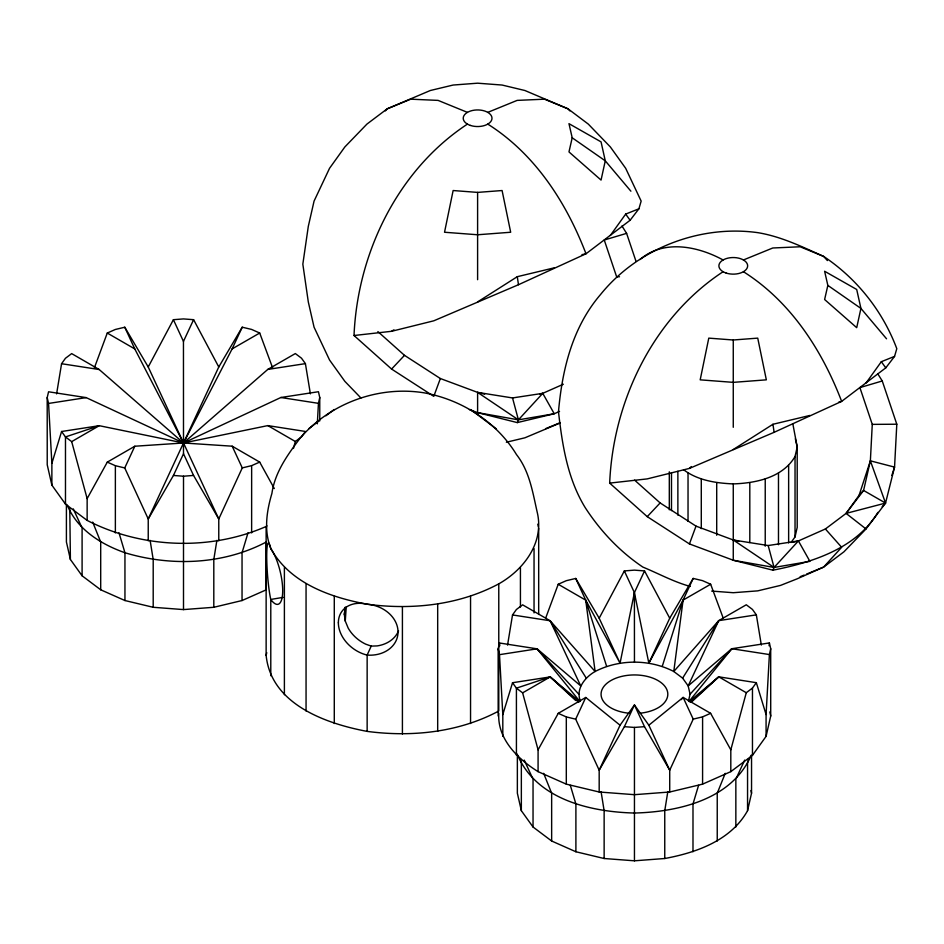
<?xml version="1.0" encoding="UTF-8"?>
<svg xmlns="http://www.w3.org/2000/svg" width="944" height="944" viewBox="0 0 944 944"><rect width="100%" height="100%" fill="white"/><g stroke="black" fill="none" stroke-linecap="round" stroke-linejoin="round"><path stroke-width="1.42" d="M115.369 532.923L115.369 465.699L107.297 462.123L87.143 498.609L87.143 520.415C141.895 548.499 210.04 551.143 266.42 526.363M183.502 543.461L183.514 476.213L193.555 475.446L218.772 518.976L218.772 540.782M251.635 532.923L251.647 465.64L259.683 462.088L274.291 488.544M566.306 784.145L566.317 716.921L558.246 713.357L538.08 749.831L538.08 771.637L566.306 784.145L599.18 792.004L634.451 794.683L669.721 792.004L702.584 784.145L730.809 771.637L752.462 755.342L766.08 736.367L770.717 716L770.705 648.729L769.395 642.947L731.801 648.729L688.176 685.887L690.064 694.206L688.483 701.132M634.451 794.683L634.451 727.435L644.504 726.668L669.721 770.198L669.721 792.004M702.584 784.145L702.596 716.862L710.62 713.322L730.809 749.831L730.809 771.637M792.689 542.304L798.412 540.936L825.386 528.982L846.095 513.394L863.595 490.455L870.368 460.837L872.268 424.375L859.901 387.606L882.251 380.975L896.8 424.222L894.558 467.115L885.543 503.081L866.014 528.959L843.936 551.815L823.628 567.096L797.161 578.825L780.546 585.398L757.737 590.861L733.264 592.714L711.658 591.074M317.314 423.832L318.447 403.336L319.756 397.507L318.447 391.725L280.852 397.507L183.502 442.984L134.827 446.229L107.297 462.123M766.08 736.367L766.08 714.561L769.395 654.558L770.705 648.729M398.545 630.828A31.152 25.217 12.8 0 1 377.163 645.908L371.204 646.109L365.658 644.138A31.152 23.494 35.7 0 1 348.183 628.102L345.268 621.046L346.247 606.862M377.883 331.58L404.492 355.345L440.364 378.532L433.792 396.338L391.583 369.057L354.024 335.509C357.493 253.24 397.66 169.955 467.433 124.112M877.92 512.356C856.09 548.665 812.241 562.459 772.935 570.188L733.264 560.24L689.439 543.933L647.242 516.651L609.671 483.104C613.14 400.834 653.307 317.55 723.092 271.719M769.089 645.755L769.395 642.947M345.268 621.046L344.324 614.461L345.138 607.252M723.246 618.202L710.655 584.242L702.537 580.643L693.179 578.424L683.078 600.113L673.78 671.491L682.618 678.146L688.176 685.887L718.726 620.645L746.279 604.785L752.427 609.411L756.345 614.851L761.336 645.071M344.324 614.461L345.303 608.113M216.884 540.381L213.804 559.509L213.804 607.287L183.502 609.588L153.199 607.287L124.95 600.537L100.701 589.788L82.093 575.793L70.399 559.485L66.41 541.986L66.41 504.344M667.821 791.603L664.753 810.731L664.753 858.509L634.451 860.81L604.136 858.509L575.899 851.759L551.65 841.01L533.041 827.015L521.348 810.707L517.359 793.208L517.359 754.114M56.605 393.884L61.572 363.723L65.443 358.283L71.673 353.611L99.191 369.529L183.502 442.984L218.772 518.976L242.266 467.905L232.189 446.193L183.502 442.984L99.25 425.697L61.584 431.502L51.873 463.339L51.873 485.145L65.478 504.12L87.143 520.415M507.553 645.106L512.521 614.945L516.392 609.517L522.622 604.833L550.14 620.751L595.109 671.491C619.299 659.042 649.59 659.042 673.78 671.491L718.726 620.645L756.345 614.851M620.055 663.184L634.403 592.631L644.54 570.919L634.392 570.141L624.338 570.919L599.18 618.202L620.055 663.184L585.728 600.148L575.722 578.448L566.258 580.702L558.223 584.265L545.632 618.202M266.763 525.513L266.137 528.227L266.137 655.384C271.011 704.224 325.727 723.611 367.145 731.388C411.785 737.276 458.642 732.461 498.774 711.021L498.774 583.864C523.495 569.916 543.886 543.26 537.525 513.619C532.829 493.228 529.808 471.528 516.474 454.56C496.497 421.756 461.451 399.56 423.927 392.798C378.343 385.518 330.247 403.253 300.145 438.11C287.649 454.737 274.893 472.271 271.907 493.429C266.55 511.483 263.789 530.54 270.786 548.594A31.152 9.735 76.6 0 1 282.704 590.637A31.152 9.735 76.6 0 1 270.786 599.452L270.786 675.751M266.137 655.384L266.763 652.67M572.194 137.789L568.972 151.925L601.057 180.08L605.269 160.822L601.057 141.883L568.972 123.664L572.194 137.789L605.269 160.822L630.899 191.195M538.08 771.637C517.772 758.988 497.205 738.999 498.786 713.286M580.407 701.132C575.415 689.002 585.02 677.249 595.109 671.491L585.728 600.148L558.223 584.265M827.841 285.395L824.619 299.519L856.704 327.674L860.928 308.428L856.704 289.478L824.619 271.258L827.841 285.395L860.928 308.428L886.546 338.802M791.037 542.505L795.037 536.935L795.037 456.53L797.208 446.972L792.925 424.304M795.037 536.935L797.208 527.377L797.208 446.972L795.344 438.783M748.474 758.882L747.554 762.929L747.554 810.707C730.986 840.479 696.424 852.644 664.753 858.509M747.554 810.707L751.542 793.208L751.542 755.566M51.873 485.145L47.224 464.778L47.2 397.625L48.557 391.784L86.164 397.613L183.502 442.984L267.825 425.602L305.396 431.455L301.514 436.836L295.33 441.497L293.442 448.459M498.172 716L498.149 648.847L499.494 643.006L537.112 648.835L580.713 685.887L550.14 620.751L512.521 614.945M730.809 749.831L746.279 692.719L752.462 688.058L756.345 682.677L718.762 676.836L689.262 701.593M354.024 335.509L391.583 331.297L433.792 320.807L518.48 284.722L586 253.783L630.12 220.259L638.911 208.789L641.153 201.096L625.671 168.292L610.355 146.945L588.289 124.089L567.981 108.808L524.899 90.506L502.09 85.043L477.605 83.19L453.132 85.043L430.322 90.506L387.241 108.808L366.933 124.089L344.855 146.945L329.55 168.292L314.069 201.096L308.299 226.395L302.835 264.155L308.299 301.915L314.069 327.214L329.55 360.018L344.855 381.352L360.915 397.979M609.671 483.104L647.242 478.891L689.439 468.401L774.127 432.317L841.647 401.377L885.779 367.853L894.558 356.395L896.8 348.69C882.758 311.154 856.963 278.633 823.628 256.402C802.282 246.844 781.042 236.437 757.737 232.649C699.445 224.53 637.507 248.673 600.514 294.552C572.347 327.379 562.176 369.635 558.482 411.749C562.294 444.99 567.415 478.573 585.197 507.612C600.36 530.953 619.724 551.567 642.888 567.096C658.629 573.563 673.78 581.952 690.241 586.425M248.036 532.77L242.042 552.747L242.042 600.537L213.804 607.287M698.584 785.325L692.99 803.969L692.99 851.759M502.81 736.367L502.81 714.561L512.533 682.724L550.199 676.919L579.628 701.604M662.251 666.393L683.078 600.113L710.655 584.242M866.014 528.959L846.095 513.394L859.111 495.258L870.368 460.837L894.558 467.115L891.82 475.493M689.439 543.933L696.011 526.127L660.139 502.94L634.604 480.13M94.188 368.337L107.274 333.043L115.31 329.48L124.773 327.226L148.232 366.98L182.876 441.65M725.24 773.325L717.239 793.231L717.239 841.01M469.392 409.578L477.605 412.634L517.288 422.593L518.409 419.844L542.753 393.341L563.32 384.232M772.935 570.188L774.068 567.45L798.412 540.936L809.905 561.35L774.068 567.45L733.264 560.24L733.264 483.894C716.012 483.186 697.592 480.402 683.527 469.675M371.204 646.109L367.145 655.089L367.145 731.388M648.847 725.216L683.126 697.415L693.215 719.127L669.721 770.198L648.847 725.216L634.451 704.967L620.055 725.216L599.18 770.198L599.18 792.004M744.663 760.097L735.848 779.225L735.848 827.015M272.804 368.337L259.706 333.02L251.588 329.421L242.23 327.202L218.772 366.98L148.232 518.976L148.232 540.782M134.827 446.229L124.738 467.941L148.232 518.976L173.436 475.457L183.502 453.745L183.455 341.409L173.401 319.697L183.443 318.919L193.603 319.686L218.772 366.98M624.338 570.919L634.403 592.631L648.847 663.184L669.721 618.202L693.179 578.424M620.055 725.216L585.764 697.463L575.687 719.163L599.18 770.198L624.385 726.679L634.451 704.967L644.504 726.668M179.69 440.789L183.502 442.984L232.13 348.891L242.23 327.202M183.455 341.409L193.603 319.686M751.294 755.094C732.202 799.568 678.335 811.934 634.451 813.032C590.555 811.934 536.688 799.568 517.595 755.094M148.232 366.98L173.401 319.697M648.847 663.184L683.078 600.113M682.618 678.146L718.726 620.645M610.355 235.445L625.671 214.099L638.911 208.789M733.264 483.894C755.932 483.163 782.659 477.617 795.037 456.53M866.014 383.052L881.318 361.705L894.558 356.395M689.096 701.368L731.801 648.729L769.395 654.558M681.238 699.646L683.126 697.415L710.62 713.322M385.341 110.896L387.241 108.808L410.734 99.179L438.087 100.394L467.433 112.371M640.044 259.529C663.49 239.151 697.958 246.195 723.092 259.966M690.064 694.206L731.801 648.729M859.111 495.258L863.595 490.455L885.543 503.081L882.168 506.704M391.583 369.057L404.492 355.345M647.242 516.651L660.139 502.94M689.439 468.401L691.315 466.56M692.188 701.416L718.762 676.836L746.279 692.719M690.241 702.242L718.762 676.836M124.773 327.226L134.78 348.926L183.502 442.984L267.777 369.423L295.33 353.563L301.49 358.189L305.408 363.629L310.387 393.849M325.892 415.797L334.188 409.507M308.7 428.741L318.848 421.048M477.605 301.915L517.288 276.686L554.258 267.836M733.264 449.521L772.935 424.281L809.905 415.443M391.583 331.297L393.931 329.834M61.584 431.502L65.478 436.93L71.685 441.627L99.25 425.697L65.478 436.93L65.478 504.12M183.502 442.984L187.301 440.789M512.533 682.724L516.415 688.164L522.622 692.849L550.199 676.919L578.684 702.277M558.246 713.357L585.764 697.463M232.13 348.891L259.706 333.02M559.544 411.407L554.258 413.755L517.288 422.593M560.04 423.018L524.899 437.804L506.362 442.24M242.042 600.537L266.302 589.788L266.302 542.009C223.138 564.713 171.183 566.671 124.95 552.747C100.961 544.251 77.337 529.631 67.272 505.182M283.2 597.351L270.786 599.452A31.152 3.316 85.7 0 1 266.715 556.193A31.152 3.316 85.7 0 1 270.786 548.594C290.068 583.239 330.282 597.387 367.145 604.219C411.785 610.107 458.642 605.293 498.774 583.864M545.797 428.588L560.146 422.711M800.134 576.725L804.052 575.12M806.66 574.046L823.628 567.096L841.647 547.284L825.386 528.982M487.777 112.371L517.135 100.394L544.487 99.179L567.981 108.808L569.869 110.896M743.435 259.966L772.782 247.989L800.134 246.773L823.628 256.402L827.416 260.579M635.985 261.276L626.604 233.369L604.254 240.012L616.621 276.769L619.5 276.757M846.095 513.394L885.543 503.081L870.368 460.837M251.647 465.64L242.266 467.905M702.596 716.862L693.215 719.127M539.897 394.014L542.753 393.341L554.258 413.755L518.409 419.844L477.605 412.634L477.605 392.385L440.364 378.532M581.941 254.668L586 253.783C566.376 202.5 534.965 153.872 487.777 124.112M838.945 401.967L841.647 401.377C822.023 350.094 790.612 301.478 743.435 271.719M51.873 463.339L48.557 403.442L86.164 397.613M267.777 369.423L305.408 363.629M502.81 714.561L499.494 654.664L537.112 648.835L578.825 694.206M512.533 397.943L518.409 419.844L477.605 392.385L512.533 397.943L542.753 393.341M696.011 526.127L733.264 539.992L768.18 545.538L798.412 540.936M477.605 192.399L502.09 190.535L510.68 232.248L477.605 234.761L444.53 232.248L453.132 190.535L477.605 192.399L477.605 279.695M733.264 339.993L757.737 338.129L766.339 379.842L733.264 382.355L700.188 379.842L708.779 338.129L733.264 339.993L733.264 427.302M872.268 424.375L896.8 424.222M183.514 476.213L173.436 475.457M624.385 726.679L634.451 727.435M61.572 363.723L99.191 369.529M280.852 397.507L318.447 403.336M115.369 465.699L124.738 467.941M566.317 716.921L575.687 719.163M477.605 392.385L484.638 394.155M738.881 541.396L733.264 539.992L774.068 567.45L768.18 545.538M267.825 425.602L295.33 441.497M107.274 333.043L134.78 348.926M232.189 446.193L259.683 462.088M496.131 428.741L470.643 409.507M575.663 700.46L550.199 676.919L516.415 688.164L516.427 755.342M537.112 648.835L579.793 701.368M881.318 361.705L885.779 367.853M625.671 214.099L630.12 220.259M550.14 620.751L586.271 678.146M877.637 373.588L882.251 380.975M621.978 225.994L626.604 233.369M575.722 578.448L599.18 618.202M644.54 570.919L669.721 618.202M183.502 453.745L193.555 475.446M524.227 760.097L533.041 779.225L533.041 827.015M73.278 508.875L82.093 528.003L82.093 575.793M543.65 773.325L551.65 793.231L551.65 841.01M92.701 522.103L100.701 542.009L100.701 589.788M585.728 600.148L606.638 666.393M756.345 682.677L766.08 714.561M570.318 785.325L575.899 803.969L575.899 851.759M118.968 532.77L124.95 552.747L124.95 600.537M522.622 692.849L538.08 749.831M71.685 441.627L87.143 498.609M498.149 648.847L499.494 654.664M47.2 397.625L48.557 403.442M769.797 711.929L770.717 716M750.928 790.517L751.542 793.208M537.761 524.156L538.375 526.87M520.427 758.882L521.348 762.929L521.348 810.707M69.785 509.005L70.399 559.485M601.068 791.603L604.136 810.731L604.136 858.509M150.12 540.381L153.199 559.509L153.199 607.287M772.935 424.281L774.127 432.317M517.288 276.686L518.48 284.722M499.494 643.006L499.801 645.802M634.403 592.631L634.451 662.086M319.756 397.507L319.768 420.906M788.641 465.427L788.641 542.918M778.481 473.074L778.481 544.712M765.23 478.938L765.23 546.198M752.462 688.058L752.462 755.342M749.807 482.632L749.807 542.576M716.708 482.632L716.708 535.26M701.286 478.938L701.286 528.652M688.034 473.074L688.034 521.324M677.875 471.28L677.875 515.141M671.491 472.602L671.491 510.621M669.308 471.823L669.308 509.831M634.451 794.317L634.451 860.81M538.682 528.227L538.682 614.461M534.044 548.594L534.044 612.904M520.427 567.568L520.427 607.027M470.549 596.36L470.549 723.529M437.686 604.219L437.686 731.388M402.415 606.898L402.415 734.066M334.282 596.36L334.282 723.529M306.057 583.864L306.057 711.021M284.392 567.568L284.392 694.725M183.502 543.095L183.502 609.588M630.085 713.31A33.37 19.269 0 0 1 606.036 684.093A33.37 19.269 0 0 1 662.051 683.385A33.37 19.269 0 0 1 640.244 713.18M726.066 273.028A14.384 8.307 0 0 0 747.648 265.842A14.384 8.307 0 0 0 726.066 258.656A14.384 8.307 0 0 0 726.066 273.028M470.419 125.434A14.384 8.307 0 0 0 491.989 118.248A14.384 8.307 0 0 0 470.419 111.05A14.384 8.307 0 0 0 470.419 125.434M338.365 622.769A31.152 23.494 35.7 0 0 367.145 655.089A31.152 25.217 12.8 0 0 398.026 632.008A31.152 25.217 12.8 0 0 367.145 604.219A31.152 23.494 35.7 0 0 338.365 622.769"/></g></svg>
